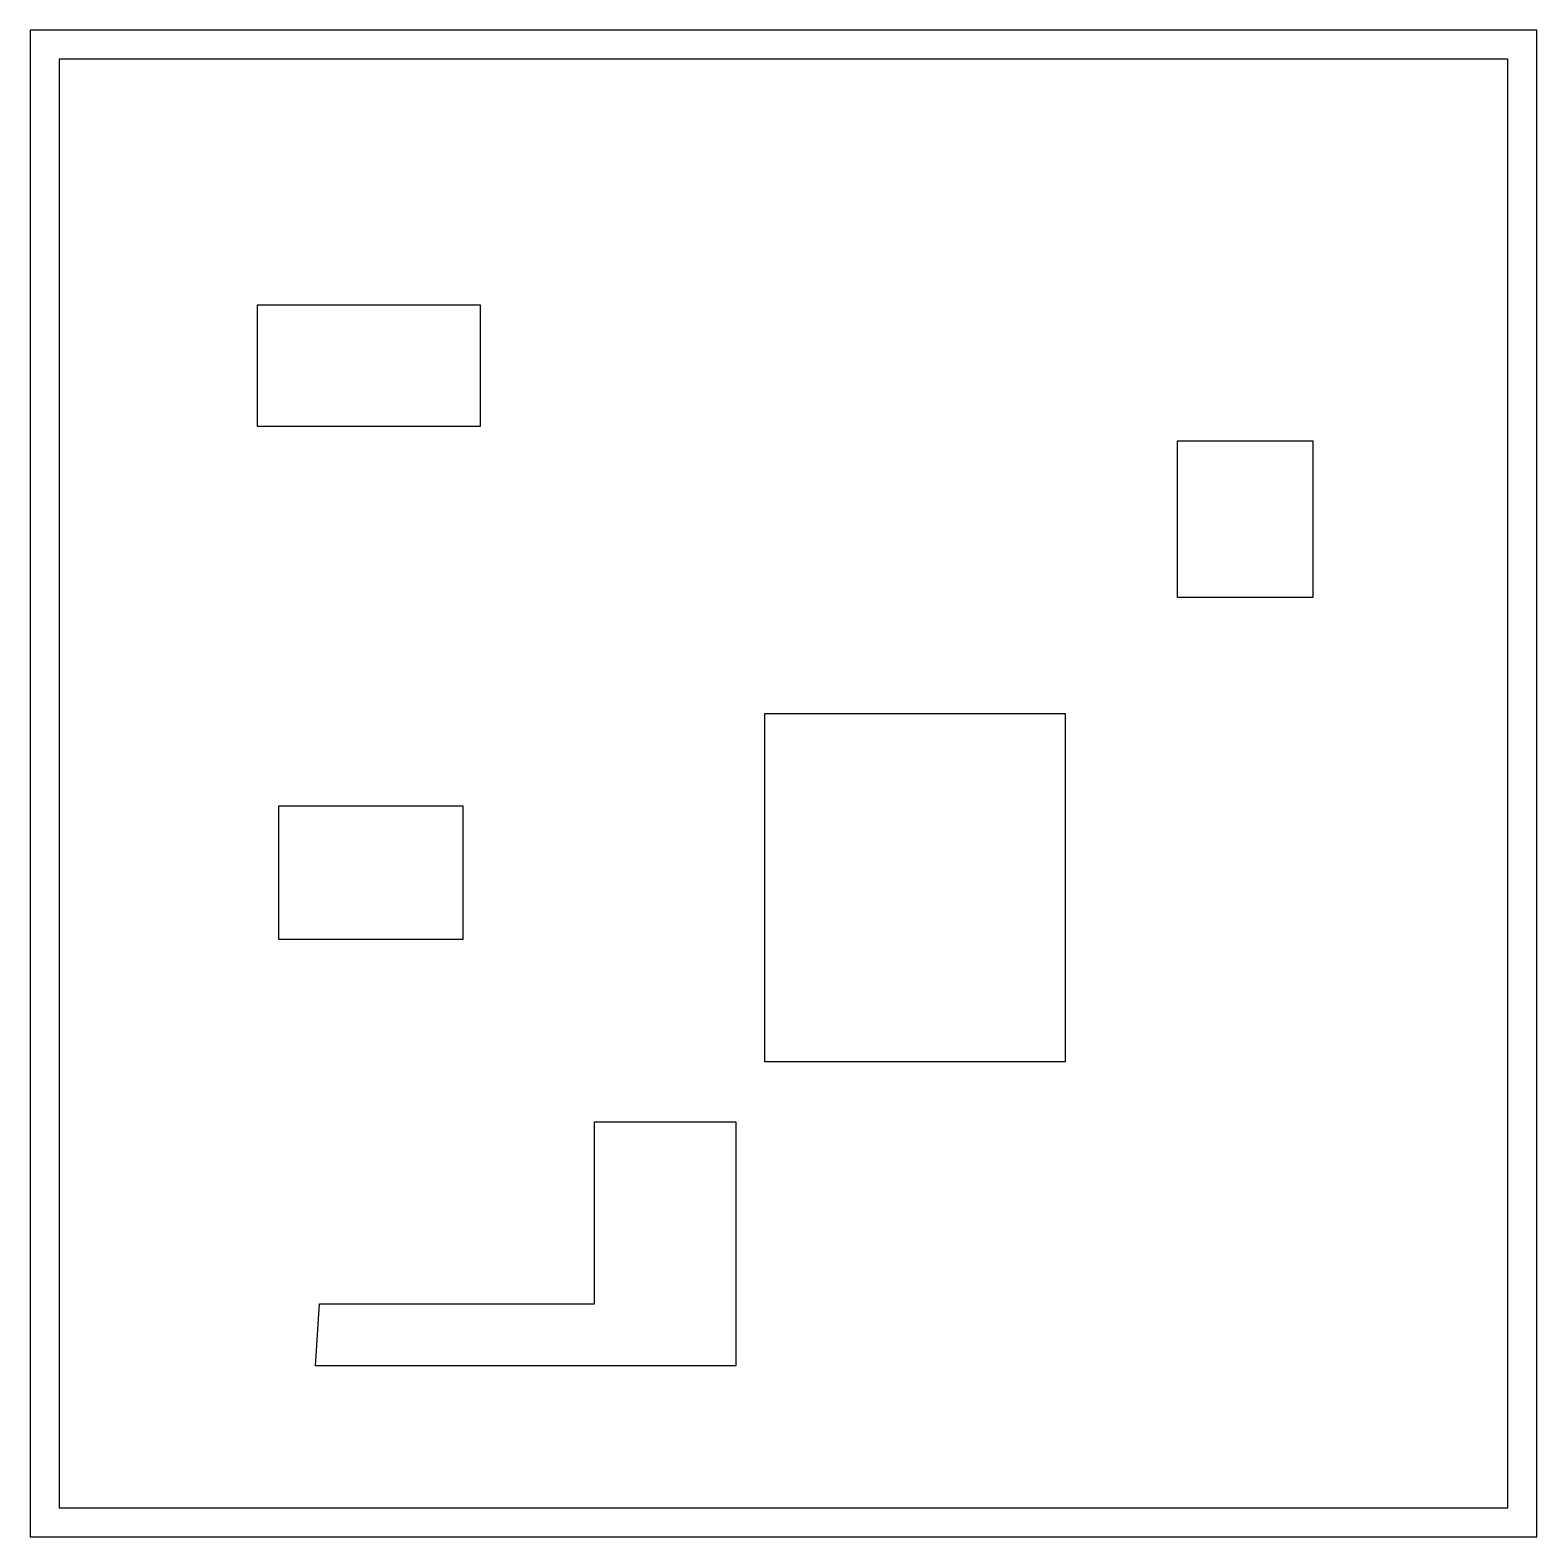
# Model space of a CAD drawing. Header units: millimetres. Extents: x -251 to 10149, y -31 to 10369.
import ezdxf

# ---------------------------------------------------------------- set-up
doc = ezdxf.new("R2010")
doc.units = ezdxf.units.MM

msp = doc.modelspace()

# ---------------------------------------------------------------- linework, layer by layer
for p, q in [((-251, 10369), (-251, -31)), ((10149, 10369), (-251, 10369)), ((10149, -31), (10149, 10369)), ((9949, 10169), (-51, 10169)), ((-51, 10169), (-51, 169)), ((9949, 169), (9949, 10169)), ((-51, 169), (9949, 169)), ((-251, -31), (10149, -31))]:
    msp.add_line(p, q)
for points in [[(1318, 8473), (2856, 8473), (2856, 7632), (1318, 7632)], [(7668, 7534), (8604, 7534), (8604, 6453), (7668, 6453)], [(4821, 5651), (6893, 5651), (6893, 3247), (4821, 3247)], [(1465, 5014), (2735, 5014), (2735, 4092), (1465, 4092)]]:
    msp.add_lwpolyline(points, close=True)
msp.add_lwpolyline([(1747, 1577), (3645, 1577), (3645, 2833), (4620, 2833), (4620, 1150), (1720, 1150), (1747, 1577)])

doc.saveas('drawing.dxf')
